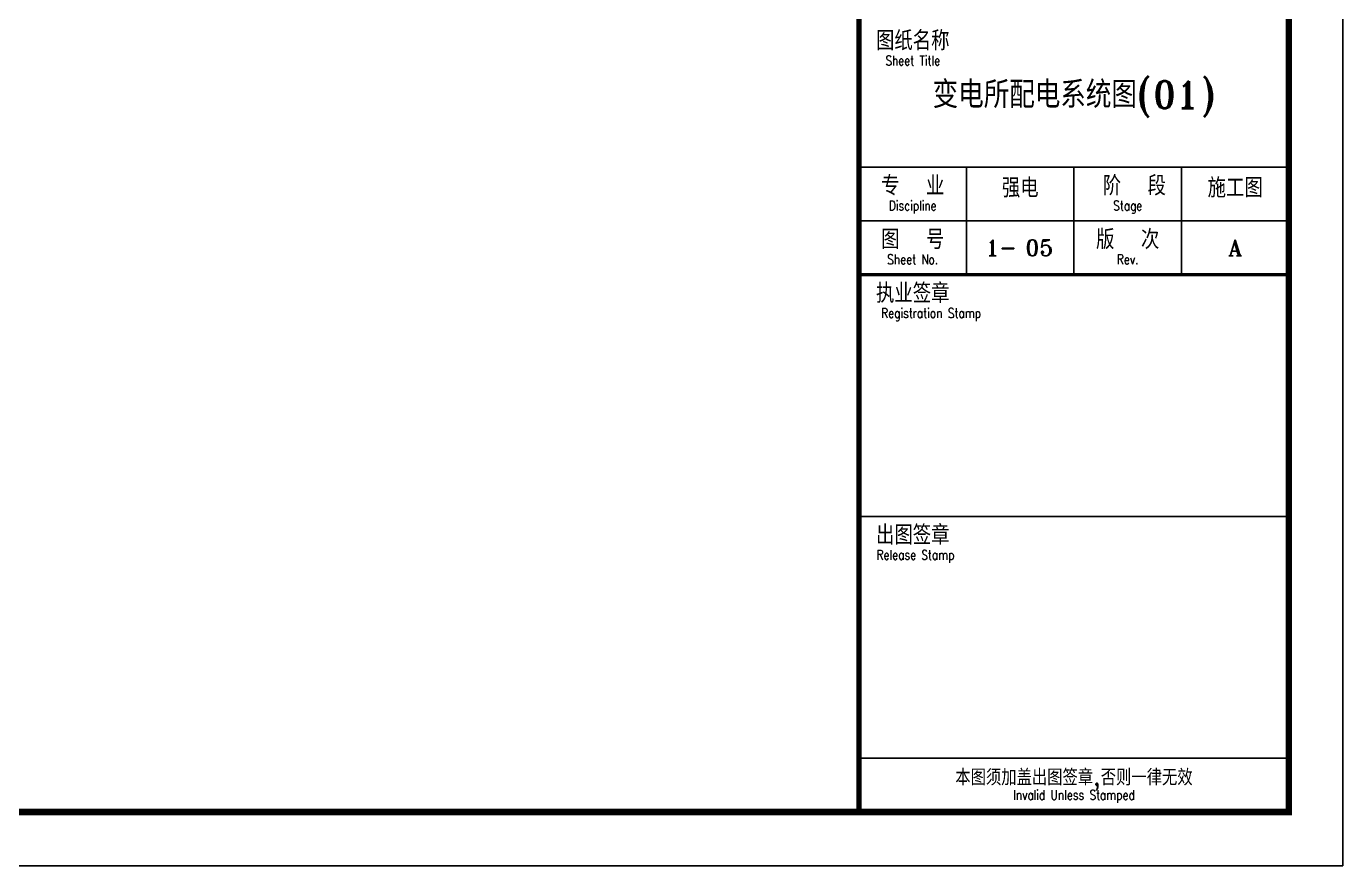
# Model space of a CAD drawing. Extents: x -336391 to 664021, y -458009 to -178412.
# Drawn here: x 143711 to 168206, y -458009 to -442387 of the extents above; entities that cross this region are included whole.
import ezdxf
from ezdxf.enums import TextEntityAlignment as Align

# ---------------------------------------------------------------- set-up
doc = ezdxf.new("R2010")
doc.units = 0
doc.header["$LTSCALE"] = 1000
doc.header["$MEASUREMENT"] = 0
doc.layers.add('A-墙线', color=7, linetype='CONTINUOUS')
doc.layers.add('图框', color=7, linetype='CONTINUOUS')
doc.styles.add('TKZ1_tjhts.shx', font='tjromant.shx', dxfattribs={"bigfont": 'tjhts.shx'})
doc.styles.add('TKZ2_tjkts.shx', font='tjromant.shx', dxfattribs={"bigfont": 'tjkts.shx'})

# ---------------------------------------------------------------- blocks, each defined once
blk = doc.blocks.new('tk2')
at = {"layer": '图框'}
for p, q in [((118900, 0), (118900, 84100)), ((109900, 13000), (117900, 13000)), ((111900, 13000), (111900, 11000)), ((113900, 13000), (113900, 11000)), ((115900, 13000), (115900, 11000)), ((109900, 12000), (117900, 12000)), ((109900, 6500), (117900, 6500)), ((109900, 2000), (117900, 2000)), ((0, 0), (118900, 0))]:
    blk.add_line(p, q, dxfattribs=at)
at = {"layer": '图框', "const_width": 120}
blk.add_lwpolyline([(117900, 1000), (117900, 83100), (2500, 83100), (2500, 1000)], close=True, dxfattribs=at)
at = {"layer": '图框'}
for points, const_width in [([(109900, 83100), (109900, 1000)], 100), ([(109900, 11000), (117900, 11000)], 60)]:
    blk.add_lwpolyline(points, dxfattribs=dict(at, const_width=const_width))
for s, height, style, p in [('图纸名称', 360, 'TKZ2_tjkts.shx', (110900, 15355)), ('专  业', 360, 'TKZ2_tjkts.shx', (110900, 12655)), ('强电', 360, 'TKZ1_tjhts.shx', (112900, 12616)), (' 阶  段', 360, 'TKZ2_tjkts.shx', (114900, 12655)), ('施工图', 360, 'TKZ1_tjhts.shx', (116900, 12616)), ('图  号', 360, 'TKZ2_tjkts.shx', (110900, 11655)), ('版  次', 360, 'TKZ2_tjkts.shx', (114900, 11655)), ('A', 300, 'TKZ1_tjhts.shx', (116900, 11500)), ('执业签章', 360, 'TKZ2_tjkts.shx', (110900, 10655)), ('出图签章', 360, 'TKZ2_tjkts.shx', (110900, 6155)), ('本图须加盖出图签章,否则一律无效', 300, 'TKZ2_tjkts.shx', (113900, 1643))]:
    blk.add_text(s, height=height, dxfattribs=dict(at, style=style)).set_placement(p, align=Align.MIDDLE_CENTER)
at = {"layer": '图框', "style": 'TKZ2_tjkts.shx', "width": 0.8}
for s, p in [('Sheet Title', (110900, 14985)), ('Discipline', (110900, 12285)), ('Stage', (114900, 12285)), ('Sheet No.', (110900, 11285)), ('Rev.', (114900, 11285)), ('Registration Stamp', (111241, 10285)), ('Release Stamp', (110952, 5785)), ('Invalid Unless Stamped', (113900, 1317))]:
    blk.add_text(s, height=180, dxfattribs=at).set_placement(p, align=Align.MIDDLE_CENTER)

msp = doc.modelspace()

# ---------------------------------------------------------------- block references
at = {"layer": 'A-墙线'}
msp.add_blockref('tk2', (49305.7, -458008.9), dxfattribs=at)

# ---------------------------------------------------------------- texts
at = {"layer": '图框', "style": 'TKZ1_tjhts.shx'}
for s, height, p in [('变电所配电系统图(01)', 500, (163205.7, -443658.9)), ('1-', 300, (161851.9, -446508.9)), ('05', 300, (162560.9, -446508.9))]:
    msp.add_text(s, height=height, dxfattribs=at).set_placement(p, align=Align.MIDDLE_CENTER)

doc.saveas('drawing.dxf')
